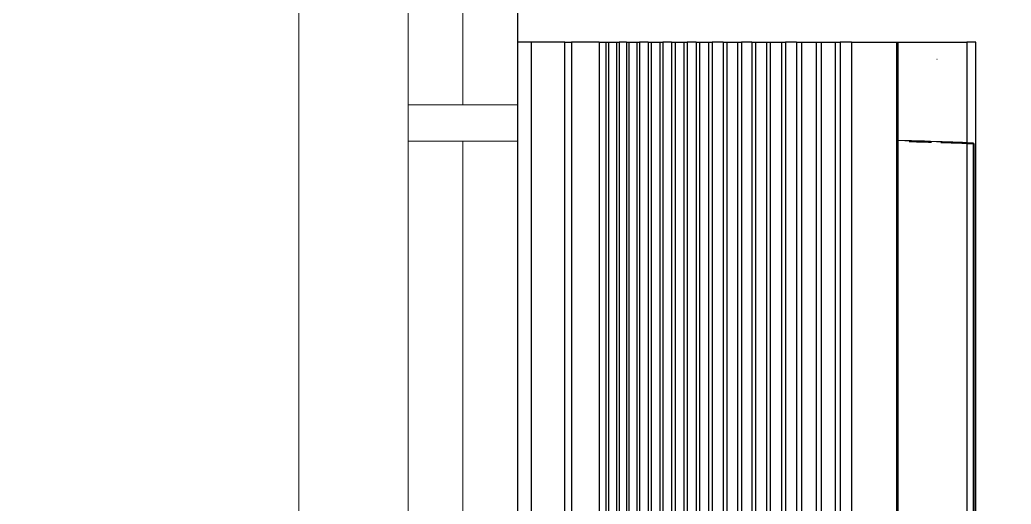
# Model space of a CAD drawing. Header units: inches. Extents: x -86493719 to 430035, y 21644 to 1519532.
# Drawn here: x 45026 to 46386, y 76576 to 77240 of the extents above; entities that cross this region are included whole.
import ezdxf

# ---------------------------------------------------------------- set-up
doc = ezdxf.new("R2010")
doc.units = ezdxf.units.IN
doc.header["$MEASUREMENT"] = 0
doc.layers.add('E-DB', color=1, linetype='Continuous')
doc.layers.add('Edges', color=7, linetype='Continuous')
doc.layers.add('LW', color=8, linetype='Continuous', lineweight=20)
doc.layers.add('WIN', color=8, linetype='Continuous', lineweight=18)

# ---------------------------------------------------------------- blocks, each defined once
blk = doc.blocks.new('air con')
at = {"layer": 'Edges'}
for p, q in [((71.402, 41.898), (152.402, 41.898)), ((152.402, 41.095), (152.402, 41.898)), ((71.402, 41.095), (152.402, 41.095)), ((152.402, 39.122), (152.402, 41.095)), ((71.402, 39.122), (152.402, 39.122)), ((152.402, 38.724), (71.402, 38.724)), ((152.402, 39.122), (152.402, 38.724)), ((152.402, 37.092), (152.402, 38.724)), ((152.402, 37.092), (71.402, 37.092)), ((152.402, 37.092), (152.402, 36.701)), ((152.402, 36.701), (71.402, 36.701)), ((152.402, 36.542), (71.402, 36.542)), ((152.402, 36.701), (152.402, 36.542)), ((152.402, 36.542), (152.402, 36.078)), ((152.402, 36.078), (71.402, 36.078)), ((152.402, 35.914), (71.402, 35.914)), ((152.402, 36.078), (152.402, 35.914)), ((152.402, 35.493), (152.402, 35.914)), ((152.402, 35.493), (71.402, 35.493)), ((152.402, 35.34), (71.402, 35.34)), ((152.402, 35.493), (152.402, 35.34)), ((152.402, 35.34), (152.402, 34.877)), ((152.402, 34.877), (71.402, 34.877)), ((152.402, 34.709), (71.402, 34.709)), ((152.402, 34.877), (152.402, 34.709)), ((152.402, 34.207), (152.402, 34.709)), ((152.402, 34.207), (71.402, 34.207)), ((152.402, 34.022), (71.402, 34.022)), ((152.402, 34.207), (152.402, 34.022)), ((152.402, 34.022), (152.402, 33.51)), ((152.402, 33.51), (71.402, 33.51)), ((152.402, 33.335), (71.402, 33.335)), ((152.402, 33.51), (152.402, 33.335)), ((152.402, 32.826), (152.402, 33.335)), ((152.402, 32.826), (71.402, 32.826)), ((152.402, 32.826), (152.402, 32.625)), ((152.402, 32.625), (71.402, 32.625)), ((152.402, 32.625), (152.402, 32.098)), ((152.402, 32.098), (71.402, 32.098)), ((152.402, 31.911), (71.402, 31.911)), ((152.402, 32.098), (152.402, 31.911)), ((152.402, 31.378), (152.402, 31.911)), ((152.402, 31.378), (71.402, 31.378)), ((152.402, 31.189), (71.402, 31.189)), ((152.402, 31.378), (152.402, 31.189)), ((152.402, 31.189), (152.402, 30.654)), ((152.402, 30.654), (71.402, 30.654)), ((152.402, 30.439), (71.402, 30.439)), ((152.402, 30.654), (152.402, 30.439)), ((152.402, 29.791), (152.402, 30.439)), ((152.402, 29.791), (71.402, 29.791)), ((152.402, 29.562), (71.402, 29.562)), ((152.402, 29.791), (152.402, 29.562)), ((152.402, 29.562), (152.402, 28.935)), ((152.402, 28.935), (71.402, 28.935)), ((152.402, 28.714), (71.402, 28.714)), ((152.402, 28.935), (152.402, 28.714)), ((152.402, 28.092), (152.402, 28.714)), ((152.402, 28.092), (71.402, 28.092)), ((152.402, 28.092), (152.402, 27.871)), ((152.402, 27.871), (71.402, 27.871)), ((152.402, 27.871), (152.402, 27.226)), ((152.402, 27.226), (71.402, 27.226)), ((152.402, 27.024), (71.402, 27.024)), ((152.402, 27.226), (152.402, 27.024)), ((152.402, 27.024), (152.402, 26.349)), ((152.402, 26.349), (71.402, 26.349)), ((152.402, 26.349), (152.402, 26.117)), ((152.402, 26.117), (71.402, 26.117)), ((152.402, 25.469), (152.402, 26.117)), ((152.402, 25.469), (71.402, 25.469)), ((152.402, 25.162), (71.402, 25.162)), ((152.402, 25.469), (152.402, 25.162)), ((152.402, 25.162), (152.402, 24.304)), ((152.402, 24.304), (71.402, 24.304)), ((152.402, 24.002), (71.402, 24.002)), ((152.402, 24.304), (152.402, 24.002)), ((152.402, 24.002), (152.402, 23.184)), ((152.402, 23.184), (71.402, 23.184)), ((152.402, 22.883), (71.402, 22.883)), ((152.402, 23.184), (152.402, 22.883)), ((152.402, 22.213), (152.402, 22.883)), ((152.402, 22.213), (71.402, 22.213)), ((152.402, 22.213), (152.402, 19.568)), ((152.402, 19.568), (71.402, 19.568)), ((152.402, 19.493), (71.402, 19.493)), ((146.588, 19.085), (146.601, 19.493)), ((152.402, 19.568), (152.402, 19.493)), ((152.402, 19.493), (152.402, 15.42)), ((146.504, 18.391), (146.514, 18.752)), ((146.514, 18.752), (146.516, 18.813)), ((146.575, 18.687), (146.588, 19.085)), ((146.494, 18.035), (146.504, 18.391)), ((146.55, 17.923), (146.562, 18.299)), ((146.562, 18.299), (146.575, 18.687)), ((146.479, 17.503), (146.484, 17.685)), ((146.484, 17.685), (146.494, 18.035)), ((146.527, 17.206), (146.538, 17.558)), ((146.538, 17.558), (146.55, 17.923)), ((146.456, 16.673), (146.464, 16.956)), ((146.516, 16.869), (146.527, 17.206)), ((151.402, 17.184), (151.402, 17.175)), ((146.447, 16.349), (146.456, 16.673)), ((146.495, 16.239), (146.505, 16.546)), ((146.505, 16.546), (146.516, 16.869)), ((146.429, 15.722), (146.438, 16.032)), ((146.438, 16.032), (146.447, 16.349)), ((146.477, 15.675), (146.486, 15.948)), ((146.486, 15.948), (146.495, 16.239)), ((146.421, 15.42), (76.921, 15.42)), ((146.421, 15.42), (146.429, 15.722)), ((146.468, 15.42), (146.421, 15.42)), ((146.421, 15.42), (146.421, 15.051)), ((146.468, 15.42), (146.477, 15.675)), ((152.402, 15.42), (146.468, 15.42)), ((146.468, 15.42), (146.468, 15.051)), ((152.402, 14.898), (152.402, 15.42)), ((71.402, 14.898), (152.402, 14.898)), ((146.421, 15.051), (76.921, 15.051)), ((146.421, 15.012), (76.921, 15.012)), ((146.468, 15.051), (146.421, 15.051)), ((146.421, 15.051), (146.421, 15.012))]:
    blk.add_line(p, q, dxfattribs=at)
blk = doc.blocks.new('2.0 HP AIR CONDITION')
at = {"xscale": 23.26929927673688, "yscale": 23.26929927673688, "zscale": 23.26929927673688}
blk.add_blockref('air con', (-3237.6, -346.7), dxfattribs=at)

msp = doc.modelspace()

# ---------------------------------------------------------------- linework, layer by layer
at = {"layer": 'E-DB'}
msp.add_lwpolyline([(46033.5, 58228.6), (44284.3, 58228.6), (44284.3, 61228.6), (47709.3, 61228.6), (47709.3, 67878.6), (45709.3, 67878.6), (45709.3, 79728.6), (49709.3, 79728.6), (49709.3, 82228.6), (55557.4, 82228.6)], dxfattribs=at)
at = {"layer": 'LW'}
msp.add_line((45409.3, 75303.6), (45409.3, 78303.6), dxfattribs=at)
at = {"layer": 'WIN'}
for p, q in [((45709.3, 78303.6), (45709.3, 75303.6)), ((45559.3, 78278.6), (45559.3, 75328.6)), ((45634.3, 77123.6), (45634.3, 77663.6)), ((45634.3, 76533.6), (45634.3, 77073.6))]:
    msp.add_line(p, q, dxfattribs=at)
msp.add_lwpolyline([(45559.3, 77073.6), (45559.3, 77123.6), (45709.3, 77123.6), (45709.3, 77073.6)], close=True, dxfattribs=at)

# ---------------------------------------------------------------- block references
at = {"rotation": 89.9999999999959}
msp.add_blockref('2.0 HP AIR CONDITION', (46337.6, 76900.9), dxfattribs=at)

doc.saveas('drawing.dxf')
